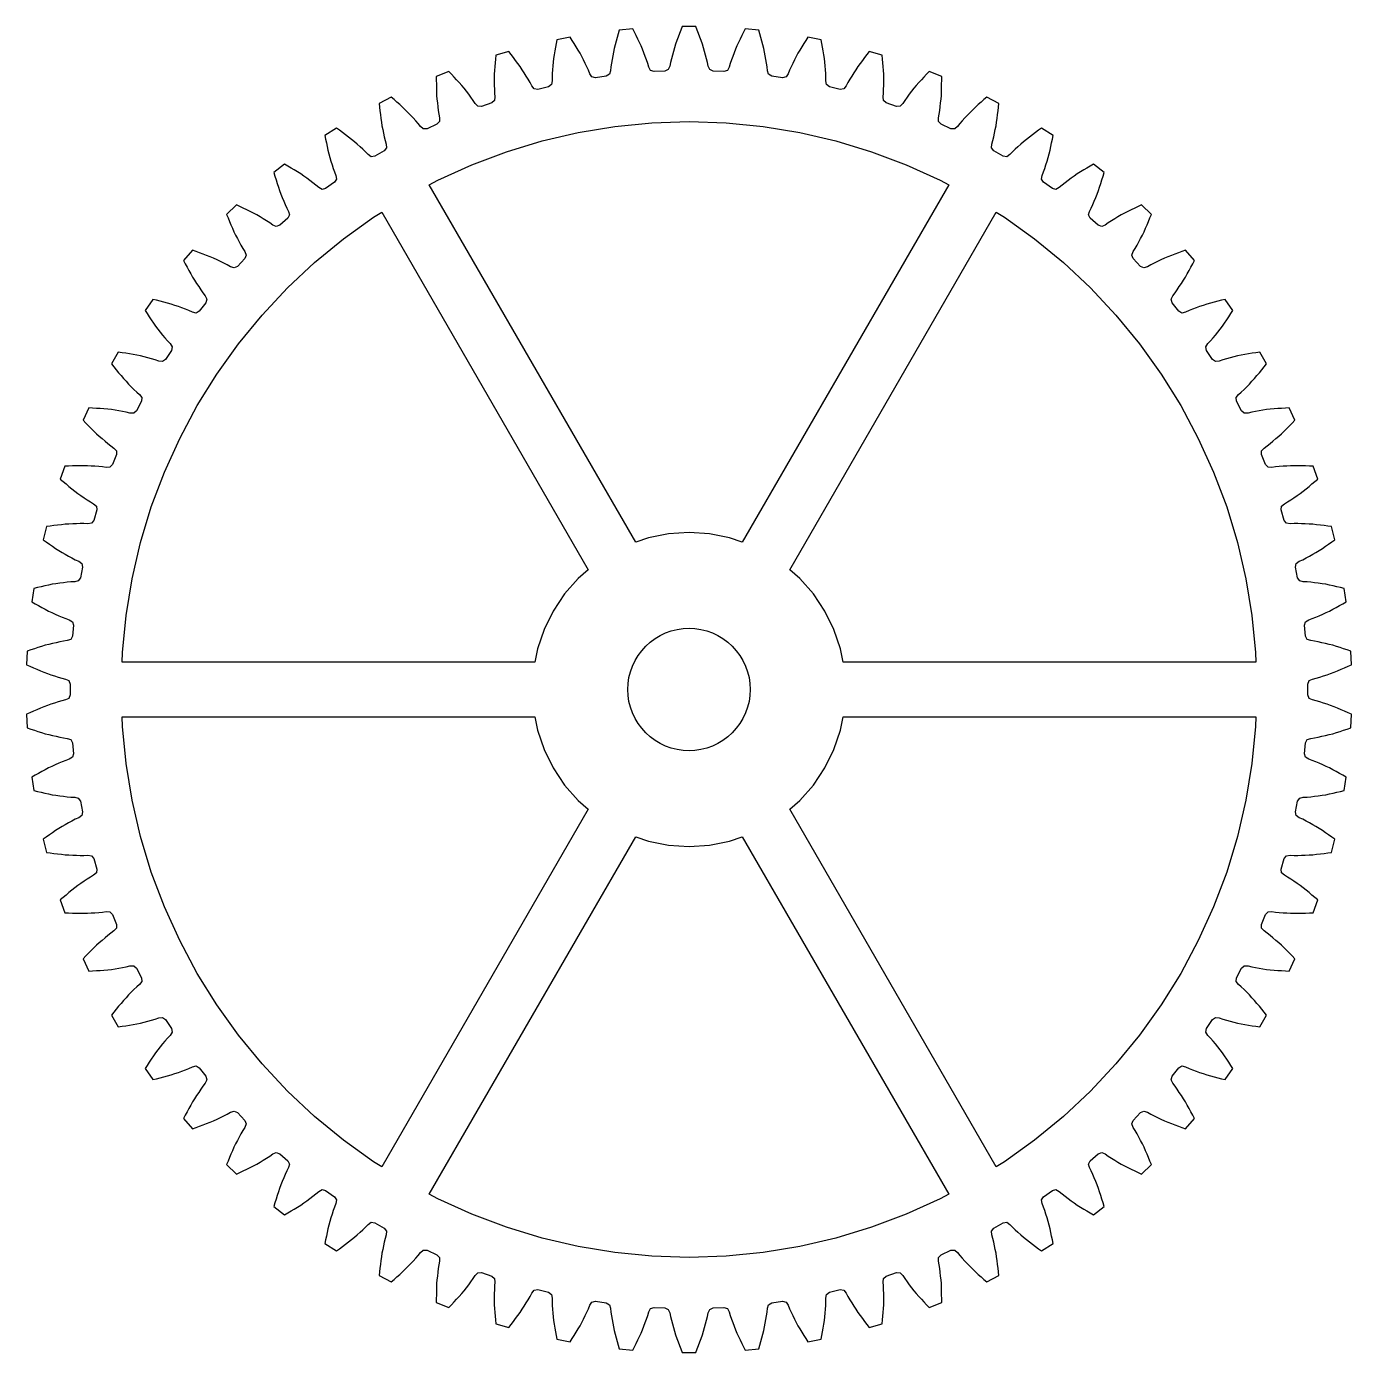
# Model space of a CAD drawing. Header units: millimetres. Extents: x 5 to 285, y 5 to 225.
# Drawn here: x 189.5 to 273.9, y 5 to 89.5 of the extents above; entities that cross this region are included whole.
import ezdxf

# ---------------------------------------------------------------- set-up
doc = ezdxf.new("R2010")
doc.units = ezdxf.units.MM
doc.layers.add('CUT', color=1, linetype='Continuous')

msp = doc.modelspace()

# ---------------------------------------------------------------- linework, layer by layer
at = {"layer": 'CUT'}
for points in [[(232.2316, 5.2245), (232.3172, 5.4494), (232.402, 5.6747), (232.4858, 5.9002), (232.5687, 6.1261), (232.6403, 6.3558), (232.7059, 6.5873), (232.7707, 6.8191), (232.8347, 7.051), (232.8913, 7.2848), (232.9363, 7.5212), (233.0273, 7.7396), (233.2405, 7.8384), (233.9305, 7.8713), (234.1521, 7.7932), (234.2635, 7.5844), (234.3307, 7.3533), (234.4093, 7.126), (234.4951, 6.9012), (234.5816, 6.6767), (234.6689, 6.4524), (234.762, 6.2306), (234.866, 6.0136), (234.9709, 5.797), (235.0767, 5.5809), (235.1833, 5.3651), (235.2907, 5.1498), (236.1591, 5.2327), (236.2238, 5.4645), (236.2877, 5.6965), (236.3506, 5.9288), (236.4126, 6.1613), (236.4737, 6.394), (236.5231, 6.6295), (236.5664, 6.8662), (236.6089, 7.103), (236.6505, 7.34), (236.6847, 7.5781), (236.707, 7.8177), (236.7768, 8.0438), (236.9797, 8.1625), (237.6634, 8.2608), (237.8915, 8.2041), (238.0221, 8.0068), (238.1111, 7.7832), (238.2109, 7.5644), (238.3177, 7.3487), (238.4251, 7.1334), (238.5333, 6.9185), (238.6471, 6.7065), (238.7713, 6.5004), (238.8963, 6.2948), (239.0221, 6.0896), (239.1487, 5.885), (239.2761, 5.6809), (240.1327, 5.846), (240.1751, 6.0828), (240.2166, 6.3199), (240.2572, 6.5571), (240.2968, 6.7944), (240.3355, 7.0319), (240.3623, 7.271), (240.3829, 7.5108), (240.4027, 7.7506), (240.4216, 7.9905), (240.433, 8.2307), (240.4324, 8.4714), (240.4804, 8.7031), (240.6711, 8.8405), (241.3424, 9.0033), (241.5748, 8.9686), (241.7236, 8.7846), (241.8334, 8.5705), (241.9536, 8.3621), (242.0804, 8.1576), (242.2078, 7.9535), (242.336, 7.7498), (242.4694, 7.5496), (242.6126, 7.3562), (242.7566, 7.1634), (242.9013, 6.9712), (243.0468, 6.7795), (243.1931, 6.5884), (244.0301, 6.8342), (244.0498, 7.074), (244.0686, 7.3139), (244.0864, 7.5539), (244.1033, 7.7939), (244.1192, 8.034), (244.1232, 8.2746), (244.1209, 8.5152), (244.1177, 8.7558), (244.1138, 8.9964), (244.1023, 9.2367), (244.0789, 9.4762), (244.1046, 9.7114), (244.2813, 9.8663), (244.9341, 10.0922), (245.1688, 10.0797), (245.3344, 9.9107), (245.4641, 9.708), (245.6035, 9.512), (245.7492, 9.3205), (245.8954, 9.1294), (246.0424, 8.9388), (246.1942, 8.7522), (246.3551, 8.5733), (246.5168, 8.3951), (246.6792, 8.2174), (246.8422, 8.0405), (247.006, 7.8641), (247.8158, 8.1884), (247.8126, 8.429), (247.8085, 8.6696), (247.8035, 8.9102), (247.7975, 9.1507), (247.7905, 9.3913), (247.7716, 9.6311), (247.7464, 9.8704), (247.7204, 10.1096), (247.6936, 10.3488), (247.6593, 10.5868), (247.6133, 10.823), (247.6166, 11.0596), (247.7777, 11.2306), (248.4061, 11.5176), (248.6409, 11.5274), (248.8219, 11.375), (248.9702, 11.1855), (249.1276, 11.0037), (249.2908, 10.8268), (249.4546, 10.6505), (249.619, 10.4748), (249.7878, 10.3034), (249.9651, 10.1406), (250.1429, 9.9786), (250.3214, 9.8172), (250.5006, 9.6565), (250.6804, 9.4966), (251.4557, 9.8963), (251.4297, 10.1355), (251.4027, 10.3746), (251.3748, 10.6136), (251.346, 10.8525), (251.3162, 11.0913), (251.2746, 11.3283), (251.2267, 11.5641), (251.1781, 11.7998), (251.1287, 12.0353), (251.072, 12.269), (251.0036, 12.4997), (250.9844, 12.7356), (251.1286, 12.9211), (251.7269, 13.2665), (251.9596, 13.2986), (252.1543, 13.1641), (252.3199, 12.9895), (252.494, 12.8235), (252.6732, 12.663), (252.853, 12.503), (253.0334, 12.3437), (253.2177, 12.1892), (253.4096, 12.044), (253.6021, 11.8996), (253.7952, 11.7559), (253.9888, 11.613), (254.1829, 11.4708), (254.9168, 11.9424), (254.8681, 12.1781), (254.8186, 12.4136), (254.7681, 12.6489), (254.7166, 12.884), (254.6643, 13.1188), (254.6003, 13.3507), (254.5303, 13.581), (254.4595, 13.8109), (254.388, 14.0407), (254.3092, 14.268), (254.2193, 14.4912), (254.1777, 14.7241), (254.3036, 14.9225), (254.8663, 15.3232), (255.095, 15.3773), (255.3016, 15.2619), (255.4831, 15.1039), (255.6721, 14.9551), (255.8658, 14.8124), (256.06, 14.6702), (256.2546, 14.5288), (256.4529, 14.3925), (256.6577, 14.2662), (256.863, 14.1407), (257.0689, 14.016), (257.2752, 13.8922), (257.482, 13.7691), (258.1677, 14.3084), (258.0968, 14.5383), (258.0251, 14.768), (257.9525, 14.9974), (257.8789, 15.2266), (257.8045, 15.4554), (257.7188, 15.6802), (257.6272, 15.9027), (257.5349, 16.1249), (257.4418, 16.3469), (257.3418, 16.5656), (257.231, 16.7792), (257.1675, 17.0072), (257.274, 17.2166), (257.7961, 17.669), (258.0186, 17.7446), (258.2352, 17.6493), (258.4309, 17.5093), (258.6332, 17.3792), (258.8396, 17.2555), (259.0464, 17.1325), (259.2536, 17.0101), (259.4639, 16.8933), (259.6798, 16.7871), (259.8962, 16.6817), (260.1129, 16.5771), (260.3301, 16.4734), (260.5476, 16.3706), (261.1789, 16.9726), (261.0866, 17.1948), (260.9933, 17.4166), (260.8992, 17.6381), (260.8042, 17.8592), (260.7084, 18.0799), (260.6017, 18.2955), (260.4894, 18.5083), (260.3763, 18.7208), (260.2626, 18.9328), (260.1423, 19.1411), (260.0117, 19.3432), (259.9268, 19.5641), (260.0129, 19.7827), (260.4896, 20.2827), (260.7039, 20.3791), (260.9286, 20.3048), (261.1367, 20.184), (261.3504, 20.0737), (261.5677, 19.9702), (261.7852, 19.8674), (262.0032, 19.7653), (262.2236, 19.669), (262.4486, 19.5838), (262.674, 19.4994), (262.8997, 19.416), (263.1257, 19.3334), (263.3521, 19.2517), (263.9233, 19.9109), (263.8103, 20.1234), (263.6964, 20.3353), (263.5816, 20.5469), (263.466, 20.7579), (263.3496, 20.9685), (263.2229, 21.173), (263.0909, 21.3742), (262.9582, 21.5749), (262.8248, 21.7752), (262.6852, 21.9711), (262.536, 22.1599), (262.4305, 22.3717), (262.4955, 22.5976), (262.9225, 23.1406), (263.1266, 23.2569), (263.3573, 23.2043), (263.576, 23.1038), (263.7993, 23.0144), (264.0254, 22.932), (264.2517, 22.8503), (264.4783, 22.7694), (264.707, 22.6945), (264.9391, 22.631), (265.1714, 22.5685), (265.4041, 22.5068), (265.6369, 22.4461), (265.87, 22.3863), (266.376, 23.0969), (266.2432, 23.2976), (266.1097, 23.4978), (265.9754, 23.6975), (265.8403, 23.8966), (265.7044, 24.0952), (265.5588, 24.2867), (265.4082, 24.4744), (265.257, 24.6616), (265.1052, 24.8483), (264.9477, 25.03), (264.7812, 25.2038), (264.656, 25.4046), (264.6992, 25.6356), (265.0727, 26.2167), (265.2648, 26.352), (265.4995, 26.3215), (265.7267, 26.2423), (265.9575, 26.1745), (266.1904, 26.1139), (266.4235, 26.0542), (266.6568, 25.9952), (266.8915, 25.9424), (267.1286, 25.9012), (267.3658, 25.861), (267.6032, 25.8218), (267.8408, 25.7835), (268.0785, 25.7461), (268.5147, 26.5016), (268.3635, 26.6887), (268.2115, 26.8753), (268.0588, 27.0613), (267.9054, 27.2467), (267.7512, 27.4315), (267.5881, 27.6083), (267.4204, 27.7808), (267.2521, 27.9528), (267.0832, 28.1243), (266.9091, 28.2902), (266.7268, 28.4473), (266.5832, 28.6354), (266.6042, 28.8694), (266.9207, 29.4834), (267.0992, 29.6363), (267.3357, 29.6283), (267.5694, 29.571), (267.8055, 29.5254), (268.0431, 29.4873), (268.2809, 29.45), (268.5187, 29.4134), (268.7574, 29.3831), (268.9973, 29.3647), (269.2373, 29.3473), (269.4774, 29.3308), (269.7175, 29.3152), (269.9577, 29.3006), (270.3201, 30.0941), (270.1517, 30.2661), (269.9827, 30.4374), (269.813, 30.608), (269.6427, 30.7779), (269.4717, 30.9472), (269.2925, 31.1077), (269.1091, 31.2636), (268.9252, 31.4188), (268.7408, 31.5734), (268.5517, 31.722), (268.3554, 31.8611), (268.1945, 32.0346), (268.1931, 32.2696), (268.4499, 32.9109), (268.613, 33.0801), (268.8492, 33.0946), (269.0873, 33.0598), (269.3267, 33.0369), (269.5668, 33.0215), (269.8071, 33.0069), (270.0473, 32.9932), (270.2877, 32.9857), (270.5283, 32.9902), (270.7689, 32.9956), (271.0095, 33.002), (271.25, 33.0094), (271.4905, 33.0176), (271.7758, 33.842), (271.5919, 33.9972), (271.4073, 34.1516), (271.2222, 34.3053), (271.0365, 34.4583), (270.8501, 34.6106), (270.6565, 34.7534), (270.4592, 34.8911), (270.2613, 35.0281), (270.0631, 35.1644), (269.8607, 35.2944), (269.652, 35.4142), (269.4754, 35.5717), (269.4517, 35.8055), (269.6463, 36.4683), (269.7926, 36.6521), (270.0264, 36.6891), (270.2667, 36.6771), (270.5072, 36.677), (270.7477, 36.6845), (270.9882, 36.6929), (271.2287, 36.702), (271.4688, 36.7174), (271.7078, 36.7448), (271.9468, 36.773), (272.1857, 36.8023), (272.4244, 36.8325), (272.663, 36.8636), (272.8687, 37.7113), (272.6708, 37.8483), (272.4725, 37.9845), (272.2735, 38.1199), (272.0741, 38.2546), (271.8741, 38.3884), (271.6678, 38.5122), (271.4583, 38.6304), (271.2483, 38.748), (271.038, 38.865), (270.8242, 38.9751), (270.6051, 39.0746), (270.4142, 39.2145), (270.3684, 39.445), (270.4992, 40.1233), (270.6273, 40.3202), (270.8565, 40.3792), (271.0969, 40.3901), (271.3363, 40.4129), (271.575, 40.4432), (271.8137, 40.4744), (272.0522, 40.5063), (272.2897, 40.5445), (272.5251, 40.5944), (272.7603, 40.6453), (272.9953, 40.6971), (273.2301, 40.7499), (273.4646, 40.8035), (273.5888, 41.6669), (273.3788, 41.7845), (273.1684, 41.9013), (272.9575, 42.0172), (272.7462, 42.1322), (272.5344, 42.2465), (272.3172, 42.35), (272.0974, 42.4479), (271.8772, 42.545), (271.6567, 42.6414), (271.4334, 42.7307), (271.2058, 42.8089), (271.0026, 42.93), (270.9351, 43.1551), (271.0007, 43.8428), (271.1096, 44.051), (271.3321, 44.1315), (271.5704, 44.1652), (271.8066, 44.2106), (272.0413, 44.2635), (272.2759, 44.3172), (272.5103, 44.3717), (272.7431, 44.4323), (272.9727, 44.5044), (273.202, 44.5774), (273.431, 44.6513), (273.6597, 44.7261), (273.8881, 44.8018), (273.9296, 45.6732), (273.7094, 45.7702), (273.4889, 45.8664), (273.2679, 45.9618), (273.0466, 46.0563), (272.8249, 46.1498), (272.5989, 46.2323), (272.3708, 46.3088), (272.1424, 46.3845), (271.9137, 46.4595), (271.6829, 46.5272), (271.4489, 46.5834), (271.2351, 46.6847), (271.1465, 46.9023), (271.1465, 47.5931), (271.2351, 47.8107), (271.4489, 47.912), (271.6829, 47.9682), (271.9137, 48.0359), (272.1424, 48.1109), (272.3708, 48.1866), (272.5989, 48.2631), (272.8249, 48.3456), (273.0466, 48.4391), (273.2679, 48.5336), (273.4889, 48.629), (273.7094, 48.7252), (273.9296, 48.8222), (273.8881, 49.6936), (273.6597, 49.7693), (273.431, 49.8441), (273.202, 49.918), (272.9727, 49.991), (272.7431, 50.0631), (272.5103, 50.1237), (272.2759, 50.1782), (272.0413, 50.2319), (271.8066, 50.2848), (271.5704, 50.3302), (271.3321, 50.3639), (271.1096, 50.4444), (271.0007, 50.6526), (270.9351, 51.3403), (271.0026, 51.5654), (271.2058, 51.6865), (271.4334, 51.7647), (271.6567, 51.854), (271.8772, 51.9504), (272.0974, 52.0475), (272.3172, 52.1454), (272.5344, 52.2489), (272.7462, 52.3632), (272.9575, 52.4782), (273.1684, 52.5941), (273.3788, 52.7109), (273.5888, 52.8285), (273.4646, 53.6919), (273.2301, 53.7455), (272.9953, 53.7983), (272.7603, 53.8501), (272.5251, 53.901), (272.2897, 53.9509), (272.0522, 53.9891), (271.8137, 54.021), (271.575, 54.0522), (271.3363, 54.0825), (271.0969, 54.1053), (270.8565, 54.1162), (270.6273, 54.1752), (270.4992, 54.3721), (270.3684, 55.0504), (270.4142, 55.2809), (270.6051, 55.4208), (270.8242, 55.5203), (271.038, 55.6304), (271.2483, 55.7474), (271.4583, 55.865), (271.6678, 55.9832), (271.8741, 56.107), (272.0741, 56.2408), (272.2735, 56.3755), (272.4725, 56.5109), (272.6708, 56.6471), (272.8687, 56.7841), (272.663, 57.6318), (272.4244, 57.6629), (272.1857, 57.6931), (271.9468, 57.7224), (271.7078, 57.7506), (271.4688, 57.778), (271.2287, 57.7934), (270.9882, 57.8025), (270.7477, 57.8109), (270.5072, 57.8184), (270.2667, 57.8183), (270.0264, 57.8063), (269.7926, 57.8433), (269.6463, 58.0271), (269.4517, 58.6899), (269.4754, 58.9237), (269.652, 59.0812), (269.8607, 59.201), (270.0631, 59.331), (270.2613, 59.4673), (270.4592, 59.6043), (270.6565, 59.742), (270.8501, 59.8848), (271.0365, 60.0371), (271.2222, 60.1901), (271.4073, 60.3438), (271.5919, 60.4982), (271.7758, 60.6534), (271.4905, 61.4778), (271.25, 61.486), (271.0095, 61.4934), (270.7689, 61.4998), (270.5283, 61.5052), (270.2877, 61.5097), (270.0473, 61.5022), (269.8071, 61.4885), (269.5668, 61.4739), (269.3267, 61.4585), (269.0873, 61.4356), (268.8492, 61.4008), (268.613, 61.4153), (268.4499, 61.5845), (268.1931, 62.2258), (268.1945, 62.4608), (268.3554, 62.6343), (268.5517, 62.7734), (268.7408, 62.922), (268.9252, 63.0766), (269.1091, 63.2318), (269.2925, 63.3877), (269.4717, 63.5482), (269.6427, 63.7175), (269.813, 63.8874), (269.9827, 64.058), (270.1517, 64.2293), (270.3201, 64.4013), (269.9577, 65.1948), (269.7175, 65.1802), (269.4774, 65.1646), (269.2373, 65.1481), (268.9973, 65.1307), (268.7574, 65.1123), (268.5187, 65.082), (268.2809, 65.0454), (268.0431, 65.0081), (267.8055, 64.97), (267.5694, 64.9244), (267.3357, 64.8671), (267.0992, 64.8591), (266.9207, 65.012), (266.6042, 65.626), (266.5832, 65.86), (266.7268, 66.0481), (266.9091, 66.2052), (267.0832, 66.3711), (267.2521, 66.5426), (267.4204, 66.7146), (267.5881, 66.8871), (267.7512, 67.0639), (267.9054, 67.2487), (268.0588, 67.4341), (268.2115, 67.6201), (268.3635, 67.8067), (268.5147, 67.9938), (268.0785, 68.7493), (267.8408, 68.7119), (267.6032, 68.6736), (267.3658, 68.6344), (267.1286, 68.5942), (266.8915, 68.553), (266.6568, 68.5002), (266.4235, 68.4412), (266.1904, 68.3815), (265.9575, 68.3209), (265.7267, 68.2531), (265.4995, 68.1739), (265.2648, 68.1434), (265.0727, 68.2787), (264.6992, 68.8598), (264.656, 69.0908), (264.7812, 69.2916), (264.9477, 69.4654), (265.1052, 69.6471), (265.257, 69.8338), (265.4082, 70.021), (265.5588, 70.2087), (265.7044, 70.4002), (265.8403, 70.5988), (265.9754, 70.7979), (266.1097, 70.9976), (266.2432, 71.1978), (266.376, 71.3985), (265.87, 72.1091), (265.6369, 72.0493), (265.4041, 71.9886), (265.1714, 71.9269), (264.9391, 71.8644), (264.707, 71.8009), (264.4783, 71.726), (264.2517, 71.6451), (264.0254, 71.5634), (263.7993, 71.481), (263.576, 71.3916), (263.3573, 71.2911), (263.1266, 71.2385), (262.9225, 71.3548), (262.4955, 71.8978), (262.4305, 72.1237), (262.536, 72.3355), (262.6852, 72.5243), (262.8248, 72.7202), (262.9582, 72.9205), (263.0909, 73.1212), (263.2229, 73.3224), (263.3496, 73.5269), (263.466, 73.7375), (263.5816, 73.9485), (263.6964, 74.1601), (263.8103, 74.372), (263.9233, 74.5845), (263.3521, 75.2437), (263.1257, 75.162), (262.8997, 75.0794), (262.674, 74.996), (262.4486, 74.9116), (262.2236, 74.8264), (262.0032, 74.7301), (261.7852, 74.628), (261.5677, 74.5252), (261.3504, 74.4217), (261.1367, 74.3114), (260.9286, 74.1906), (260.7039, 74.1163), (260.4896, 74.2127), (260.0129, 74.7127), (259.9268, 74.9313), (260.0117, 75.1522), (260.1423, 75.3543), (260.2626, 75.5626), (260.3763, 75.7746), (260.4894, 75.9871), (260.6017, 76.1999), (260.7084, 76.4155), (260.8042, 76.6362), (260.8992, 76.8573), (260.9933, 77.0788), (261.0866, 77.3006), (261.1789, 77.5228), (260.5476, 78.1248), (260.3301, 78.022), (260.1129, 77.9183), (259.8962, 77.8137), (259.6798, 77.7083), (259.4639, 77.6021), (259.2536, 77.4853), (259.0464, 77.3629), (258.8396, 77.2399), (258.6332, 77.1162), (258.4309, 76.9861), (258.2352, 76.8461), (258.0186, 76.7508), (257.7961, 76.8264), (257.274, 77.2788), (257.1675, 77.4882), (257.231, 77.7162), (257.3418, 77.9298), (257.4418, 78.1485), (257.5349, 78.3705), (257.6272, 78.5927), (257.7188, 78.8152), (257.8045, 79.04), (257.8789, 79.2688), (257.9525, 79.498), (258.0251, 79.7274), (258.0968, 79.9571), (258.1677, 80.187), (257.482, 80.7263), (257.2752, 80.6032), (257.0689, 80.4794), (256.863, 80.3547), (256.6577, 80.2292), (256.4529, 80.1029), (256.2546, 79.9666), (256.06, 79.8252), (255.8658, 79.683), (255.6721, 79.5403), (255.4831, 79.3915), (255.3016, 79.2335), (255.095, 79.1181), (254.8663, 79.1722), (254.3036, 79.5729), (254.1777, 79.7713), (254.2193, 80.0042), (254.3092, 80.2274), (254.388, 80.4547), (254.4595, 80.6845), (254.5303, 80.9144), (254.6003, 81.1447), (254.6643, 81.3766), (254.7166, 81.6114), (254.7681, 81.8465), (254.8186, 82.0818), (254.8681, 82.3173), (254.9168, 82.553), (254.1829, 83.0246), (253.9888, 82.8824), (253.7952, 82.7395), (253.6021, 82.5958), (253.4096, 82.4514), (253.2177, 82.3062), (253.0334, 82.1517), (252.853, 81.9924), (252.6732, 81.8324), (252.494, 81.6719), (252.3199, 81.5059), (252.1543, 81.3313), (251.9596, 81.1968), (251.7269, 81.2289), (251.1286, 81.5743), (250.9844, 81.7598), (251.0036, 81.9957), (251.072, 82.2264), (251.1287, 82.4601), (251.1781, 82.6956), (251.2267, 82.9313), (251.2746, 83.1671), (251.3162, 83.4041), (251.346, 83.6429), (251.3748, 83.8818), (251.4027, 84.1208), (251.4297, 84.3599), (251.4557, 84.5991), (250.6804, 84.9988), (250.5006, 84.8389), (250.3214, 84.6782), (250.1429, 84.5168), (249.9651, 84.3548), (249.7878, 84.192), (249.619, 84.0206), (249.4546, 83.8449), (249.2908, 83.6686), (249.1276, 83.4917), (248.9702, 83.3099), (248.8219, 83.1204), (248.6409, 82.968), (248.4061, 82.9778), (247.7777, 83.2648), (247.6166, 83.4358), (247.6133, 83.6724), (247.6593, 83.9086), (247.6936, 84.1466), (247.7204, 84.3858), (247.7464, 84.625), (247.7716, 84.8643), (247.7905, 85.1041), (247.7975, 85.3447), (247.8035, 85.5852), (247.8085, 85.8258), (247.8126, 86.0664), (247.8158, 86.307), (247.006, 86.6313), (246.8422, 86.4549), (246.6792, 86.278), (246.5168, 86.1003), (246.3551, 85.9221), (246.1942, 85.7432), (246.0424, 85.5566), (245.8954, 85.366), (245.7492, 85.1749), (245.6035, 84.9834), (245.4641, 84.7874), (245.3344, 84.5847), (245.1688, 84.4157), (244.9341, 84.4032), (244.2813, 84.6291), (244.1046, 84.784), (244.0789, 85.0192), (244.1023, 85.2587), (244.1138, 85.499), (244.1177, 85.7396), (244.1209, 85.9802), (244.1232, 86.2208), (244.1192, 86.4614), (244.1033, 86.7015), (244.0864, 86.9415), (244.0686, 87.1815), (244.0498, 87.4214), (244.0301, 87.6612), (243.1931, 87.907), (243.0468, 87.7159), (242.9013, 87.5242), (242.7566, 87.332), (242.6126, 87.1392), (242.4694, 86.9458), (242.336, 86.7456), (242.2078, 86.5419), (242.0804, 86.3378), (241.9536, 86.1333), (241.8334, 85.9249), (241.7236, 85.7108), (241.5748, 85.5268), (241.3424, 85.4921), (240.6711, 85.6549), (240.4804, 85.7923), (240.4324, 86.024), (240.433, 86.2647), (240.4216, 86.5049), (240.4027, 86.7448), (240.3829, 86.9846), (240.3623, 87.2244), (240.3355, 87.4635), (240.2968, 87.701), (240.2572, 87.9383), (240.2166, 88.1755), (240.1751, 88.4126), (240.1327, 88.6494), (239.2761, 88.8145), (239.1487, 88.6104), (239.0221, 88.4058), (238.8963, 88.2006), (238.7713, 87.995), (238.6471, 87.7889), (238.5333, 87.5769), (238.4251, 87.362), (238.3177, 87.1467), (238.2109, 86.931), (238.1111, 86.7122), (238.0221, 86.4886), (237.8915, 86.2913), (237.6634, 86.2346), (236.9797, 86.3329), (236.7768, 86.4516), (236.707, 86.6777), (236.6847, 86.9173), (236.6505, 87.1554), (236.6089, 87.3924), (236.5664, 87.6292), (236.5231, 87.8659), (236.4737, 88.1014), (236.4126, 88.3341), (236.3506, 88.5666), (236.2877, 88.7989), (236.2238, 89.0309), (236.1591, 89.2627), (235.2907, 89.3456), (235.1833, 89.1303), (235.0767, 88.9145), (234.9709, 88.6984), (234.866, 88.4818), (234.762, 88.2648), (234.6689, 88.043), (234.5816, 87.8187), (234.4951, 87.5942), (234.4093, 87.3694), (234.3307, 87.1421), (234.2635, 86.911), (234.1521, 86.7022), (233.9305, 86.6241), (233.2405, 86.657), (233.0273, 86.7558), (232.9363, 86.9742), (232.8913, 87.2106), (232.8347, 87.4444), (232.7707, 87.6763), (232.7059, 87.9081), (232.6403, 88.1396), (232.5687, 88.3693), (232.4858, 88.5952), (232.402, 88.8207), (232.3172, 89.046), (232.2316, 89.2709), (232.1452, 89.4954), (231.2728, 89.4954), (231.1864, 89.2709), (231.1008, 89.046), (231.016, 88.8207), (230.9322, 88.5952), (230.8493, 88.3693), (230.7777, 88.1396), (230.7121, 87.9081), (230.6473, 87.6763), (230.5833, 87.4444), (230.5267, 87.2106), (230.4817, 86.9742), (230.3907, 86.7558), (230.1775, 86.657), (229.4875, 86.6241), (229.2659, 86.7022), (229.1545, 86.911), (229.0873, 87.1421), (229.0087, 87.3694), (228.9229, 87.5942), (228.8364, 87.8187), (228.7491, 88.043), (228.656, 88.2648), (228.552, 88.4818), (228.4471, 88.6984), (228.3413, 88.9145), (228.2347, 89.1303), (228.1273, 89.3456), (227.2589, 89.2627), (227.1942, 89.0309), (227.1303, 88.7989), (227.0674, 88.5666), (227.0054, 88.3341), (226.9443, 88.1014), (226.8949, 87.8659), (226.8516, 87.6292), (226.8091, 87.3924), (226.7675, 87.1554), (226.7333, 86.9173), (226.711, 86.6777), (226.6412, 86.4516), (226.4383, 86.3329), (225.7546, 86.2346), (225.5265, 86.2913), (225.3959, 86.4886), (225.3069, 86.7122), (225.2071, 86.931), (225.1003, 87.1467), (224.9929, 87.362), (224.8847, 87.5769), (224.7709, 87.7889), (224.6467, 87.995), (224.5217, 88.2006), (224.3959, 88.4058), (224.2693, 88.6104), (224.1419, 88.8145), (223.2853, 88.6494), (223.2429, 88.4126), (223.2014, 88.1755), (223.1608, 87.9383), (223.1212, 87.701), (223.0825, 87.4635), (223.0557, 87.2244), (223.0351, 86.9846), (223.0153, 86.7448), (222.9964, 86.5049), (222.985, 86.2647), (222.9856, 86.024), (222.9376, 85.7923), (222.7469, 85.6549), (222.0756, 85.4921), (221.8432, 85.5268), (221.6944, 85.7108), (221.5846, 85.9249), (221.4644, 86.1333), (221.3376, 86.3378), (221.2102, 86.5419), (221.082, 86.7456), (220.9486, 86.9458), (220.8054, 87.1392), (220.6614, 87.332), (220.5167, 87.5242), (220.3712, 87.7159), (220.2249, 87.907), (219.3879, 87.6612), (219.3682, 87.4214), (219.3494, 87.1815), (219.3316, 86.9415), (219.3147, 86.7015), (219.2988, 86.4614), (219.2948, 86.2208), (219.2971, 85.9802), (219.3003, 85.7396), (219.3042, 85.499), (219.3157, 85.2587), (219.3391, 85.0192), (219.3134, 84.784), (219.1367, 84.6291), (218.4839, 84.4032), (218.2492, 84.4157), (218.0836, 84.5847), (217.9539, 84.7874), (217.8145, 84.9834), (217.6688, 85.1749), (217.5226, 85.366), (217.3756, 85.5566), (217.2238, 85.7432), (217.0629, 85.9221), (216.9012, 86.1003), (216.7388, 86.278), (216.5758, 86.4549), (216.412, 86.6313), (215.6022, 86.307), (215.6054, 86.0664), (215.6095, 85.8258), (215.6145, 85.5852), (215.6205, 85.3447), (215.6275, 85.1041), (215.6464, 84.8643), (215.6716, 84.625), (215.6976, 84.3858), (215.7244, 84.1466), (215.7587, 83.9086), (215.8047, 83.6724), (215.8014, 83.4358), (215.6403, 83.2648), (215.0119, 82.9778), (214.7771, 82.968), (214.5961, 83.1204), (214.4478, 83.3099), (214.2904, 83.4917), (214.1272, 83.6686), (213.9634, 83.8449), (213.799, 84.0206), (213.6302, 84.192), (213.4529, 84.3548), (213.2751, 84.5168), (213.0966, 84.6782), (212.9174, 84.8389), (212.7376, 84.9988), (211.9623, 84.5991), (211.9883, 84.3599), (212.0153, 84.1208), (212.0432, 83.8818), (212.072, 83.6429), (212.1018, 83.4041), (212.1434, 83.1671), (212.1913, 82.9313), (212.2399, 82.6956), (212.2893, 82.4601), (212.346, 82.2264), (212.4144, 81.9957), (212.4336, 81.7598), (212.2894, 81.5743), (211.6911, 81.2289), (211.4584, 81.1968), (211.2637, 81.3313), (211.0981, 81.5059), (210.924, 81.6719), (210.7448, 81.8324), (210.565, 81.9924), (210.3846, 82.1517), (210.2003, 82.3062), (210.0084, 82.4514), (209.8159, 82.5958), (209.6228, 82.7395), (209.4292, 82.8824), (209.2351, 83.0246), (208.5012, 82.553), (208.5499, 82.3173), (208.5994, 82.0818), (208.6499, 81.8465), (208.7014, 81.6114), (208.7537, 81.3766), (208.8177, 81.1447), (208.8877, 80.9144), (208.9585, 80.6845), (209.03, 80.4547), (209.1088, 80.2274), (209.1987, 80.0042), (209.2403, 79.7713), (209.1144, 79.5729), (208.5517, 79.1722), (208.323, 79.1181), (208.1164, 79.2335), (207.9349, 79.3915), (207.7459, 79.5403), (207.5522, 79.683), (207.358, 79.8252), (207.1634, 79.9666), (206.9651, 80.1029), (206.7603, 80.2292), (206.555, 80.3547), (206.3491, 80.4794), (206.1428, 80.6032), (205.936, 80.7263), (205.2503, 80.187), (205.3212, 79.9571), (205.3929, 79.7274), (205.4655, 79.498), (205.5391, 79.2688), (205.6135, 79.04), (205.6992, 78.8152), (205.7908, 78.5927), (205.8831, 78.3705), (205.9762, 78.1485), (206.0762, 77.9298), (206.187, 77.7162), (206.2505, 77.4882), (206.144, 77.2788), (205.6219, 76.8264), (205.3994, 76.7508), (205.1828, 76.8461), (204.9871, 76.9861), (204.7848, 77.1162), (204.5784, 77.2399), (204.3716, 77.3629), (204.1644, 77.4853), (203.9541, 77.6021), (203.7382, 77.7083), (203.5218, 77.8137), (203.3051, 77.9183), (203.0879, 78.022), (202.8704, 78.1248), (202.2391, 77.5228), (202.3314, 77.3006), (202.4247, 77.0788), (202.5188, 76.8573), (202.6138, 76.6362), (202.7096, 76.4155), (202.8163, 76.1999), (202.9286, 75.9871), (203.0417, 75.7746), (203.1554, 75.5626), (203.2757, 75.3543), (203.4063, 75.1522), (203.4912, 74.9313), (203.4051, 74.7127), (202.9284, 74.2127), (202.7141, 74.1163), (202.4894, 74.1906), (202.2813, 74.3114), (202.0676, 74.4217), (201.8503, 74.5252), (201.6328, 74.628), (201.4148, 74.7301), (201.1944, 74.8264), (200.9694, 74.9116), (200.744, 74.996), (200.5183, 75.0794), (200.2923, 75.162), (200.0659, 75.2437), (199.4947, 74.5845), (199.6077, 74.372), (199.7216, 74.1601), (199.8364, 73.9485), (199.952, 73.7375), (200.0684, 73.5269), (200.1951, 73.3224), (200.3271, 73.1212), (200.4598, 72.9205), (200.5932, 72.7202), (200.7328, 72.5243), (200.882, 72.3355), (200.9875, 72.1237), (200.9225, 71.8978), (200.4955, 71.3548), (200.2914, 71.2385), (200.0607, 71.2911), (199.842, 71.3916), (199.6187, 71.481), (199.3926, 71.5634), (199.1663, 71.6451), (198.9397, 71.726), (198.711, 71.8009), (198.4789, 71.8644), (198.2466, 71.9269), (198.0139, 71.9886), (197.7811, 72.0493), (197.548, 72.1091), (197.042, 71.3985), (197.1748, 71.1978), (197.3083, 70.9976), (197.4426, 70.7979), (197.5777, 70.5988), (197.7136, 70.4002), (197.8592, 70.2087), (198.0098, 70.021), (198.161, 69.8338), (198.3128, 69.6471), (198.4703, 69.4654), (198.6368, 69.2916), (198.762, 69.0908), (198.7188, 68.8598), (198.3453, 68.2787), (198.1532, 68.1434), (197.9185, 68.1739), (197.6913, 68.2531), (197.4605, 68.3209), (197.2276, 68.3815), (196.9945, 68.4412), (196.7612, 68.5002), (196.5265, 68.553), (196.2894, 68.5942), (196.0522, 68.6344), (195.8148, 68.6736), (195.5772, 68.7119), (195.3395, 68.7493), (194.9033, 67.9938), (195.0545, 67.8067), (195.2065, 67.6201), (195.3592, 67.4341), (195.5126, 67.2487), (195.6668, 67.0639), (195.8299, 66.8871), (195.9976, 66.7146), (196.1659, 66.5426), (196.3348, 66.3711), (196.5089, 66.2052), (196.6912, 66.0481), (196.8348, 65.86), (196.8138, 65.626), (196.4973, 65.012), (196.3188, 64.8591), (196.0823, 64.8671), (195.8486, 64.9244), (195.6125, 64.97), (195.3749, 65.0081), (195.1371, 65.0454), (194.8993, 65.082), (194.6606, 65.1123), (194.4207, 65.1307), (194.1807, 65.1481), (193.9406, 65.1646), (193.7005, 65.1802), (193.4603, 65.1948), (193.0979, 64.4013), (193.2663, 64.2293), (193.4353, 64.058), (193.605, 63.8874), (193.7753, 63.7175), (193.9463, 63.5482), (194.1255, 63.3877), (194.3089, 63.2318), (194.4928, 63.0766), (194.6772, 62.922), (194.8663, 62.7734), (195.0626, 62.6343), (195.2235, 62.4608), (195.2249, 62.2258), (194.9681, 61.5845), (194.805, 61.4153), (194.5688, 61.4008), (194.3307, 61.4356), (194.0913, 61.4585), (193.8512, 61.4739), (193.6109, 61.4885), (193.3707, 61.5022), (193.1303, 61.5097), (192.8897, 61.5052), (192.6491, 61.4998), (192.4085, 61.4934), (192.168, 61.486), (191.9275, 61.4778), (191.6422, 60.6534), (191.8261, 60.4982), (192.0107, 60.3438), (192.1958, 60.1901), (192.3815, 60.0371), (192.5679, 59.8848), (192.7615, 59.742), (192.9588, 59.6043), (193.1567, 59.4673), (193.3549, 59.331), (193.5573, 59.201), (193.766, 59.0812), (193.9426, 58.9237), (193.9663, 58.6899), (193.7717, 58.0271), (193.6254, 57.8433), (193.3916, 57.8063), (193.1513, 57.8183), (192.9108, 57.8184), (192.6703, 57.8109), (192.4298, 57.8025), (192.1893, 57.7934), (191.9492, 57.778), (191.7102, 57.7506), (191.4712, 57.7224), (191.2323, 57.6931), (190.9936, 57.6629), (190.755, 57.6318), (190.5493, 56.7841), (190.7472, 56.6471), (190.9455, 56.5109), (191.1445, 56.3755), (191.3439, 56.2408), (191.5439, 56.107), (191.7502, 55.9832), (191.9597, 55.865), (192.1697, 55.7474), (192.38, 55.6304), (192.5938, 55.5203), (192.8129, 55.4208), (193.0038, 55.2809), (193.0496, 55.0504), (192.9188, 54.3721), (192.7907, 54.1752), (192.5615, 54.1162), (192.3211, 54.1053), (192.0817, 54.0825), (191.843, 54.0522), (191.6043, 54.021), (191.3658, 53.9891), (191.1283, 53.9509), (190.8929, 53.901), (190.6577, 53.8501), (190.4227, 53.7983), (190.1879, 53.7455), (189.9534, 53.6919), (189.8292, 52.8285), (190.0392, 52.7109), (190.2496, 52.5941), (190.4605, 52.4782), (190.6718, 52.3632), (190.8836, 52.2489), (191.1008, 52.1454), (191.3206, 52.0475), (191.5408, 51.9504), (191.7613, 51.854), (191.9846, 51.7647), (192.2122, 51.6865), (192.4154, 51.5654), (192.4829, 51.3403), (192.4173, 50.6526), (192.3084, 50.4444), (192.0859, 50.3639), (191.8476, 50.3302), (191.6114, 50.2848), (191.3767, 50.2319), (191.1421, 50.1782), (190.9077, 50.1237), (190.6749, 50.0631), (190.4453, 49.991), (190.216, 49.918), (189.987, 49.8441), (189.7583, 49.7693), (189.5299, 49.6936), (189.4884, 48.8222), (189.7086, 48.7252), (189.9291, 48.629), (190.1501, 48.5336), (190.3714, 48.4391), (190.5931, 48.3456), (190.8191, 48.2631), (191.0472, 48.1866), (191.2756, 48.1109), (191.5043, 48.0359), (191.7351, 47.9682), (191.9691, 47.912), (192.1829, 47.8107), (192.2715, 47.5931), (192.2715, 46.9023), (192.1829, 46.6847), (191.9691, 46.5834), (191.7351, 46.5272), (191.5043, 46.4595), (191.2756, 46.3845), (191.0472, 46.3088), (190.8191, 46.2323), (190.5931, 46.1498), (190.3714, 46.0563), (190.1501, 45.9618), (189.9291, 45.8664), (189.7086, 45.7702), (189.4884, 45.6732), (189.5299, 44.8018), (189.7583, 44.7261), (189.987, 44.6513), (190.216, 44.5774), (190.4453, 44.5044), (190.6749, 44.4323), (190.9077, 44.3717), (191.1421, 44.3172), (191.3767, 44.2635), (191.6114, 44.2106), (191.8476, 44.1652), (192.0859, 44.1315), (192.3084, 44.051), (192.4173, 43.8428), (192.4829, 43.1551), (192.4154, 42.93), (192.2122, 42.8089), (191.9846, 42.7307), (191.7613, 42.6414), (191.5408, 42.545), (191.3206, 42.4479), (191.1008, 42.35), (190.8836, 42.2465), (190.6718, 42.1322), (190.4605, 42.0172), (190.2496, 41.9013), (190.0392, 41.7845), (189.8292, 41.6669), (189.9534, 40.8035), (190.1879, 40.7499), (190.4227, 40.6971), (190.6577, 40.6453), (190.8929, 40.5944), (191.1283, 40.5445), (191.3658, 40.5063), (191.6043, 40.4744), (191.843, 40.4432), (192.0817, 40.4129), (192.3211, 40.3901), (192.5615, 40.3792), (192.7907, 40.3202), (192.9188, 40.1233), (193.0496, 39.445), (193.0038, 39.2145), (192.8129, 39.0746), (192.5938, 38.9751), (192.38, 38.865), (192.1697, 38.748), (191.9597, 38.6304), (191.7502, 38.5122), (191.5439, 38.3884), (191.3439, 38.2546), (191.1445, 38.1199), (190.9455, 37.9845), (190.7472, 37.8483), (190.5493, 37.7113), (190.755, 36.8636), (190.9936, 36.8325), (191.2323, 36.8023), (191.4712, 36.773), (191.7102, 36.7448), (191.9492, 36.7174), (192.1893, 36.702), (192.4298, 36.6929), (192.6703, 36.6845), (192.9108, 36.677), (193.1513, 36.6771), (193.3916, 36.6891), (193.6254, 36.6521), (193.7717, 36.4683), (193.9663, 35.8055), (193.9426, 35.5717), (193.766, 35.4142), (193.5573, 35.2944), (193.3549, 35.1644), (193.1567, 35.0281), (192.9588, 34.8911), (192.7615, 34.7534), (192.5679, 34.6106), (192.3815, 34.4583), (192.1958, 34.3053), (192.0107, 34.1516), (191.8261, 33.9972), (191.6422, 33.842), (191.9275, 33.0176), (192.168, 33.0094), (192.4085, 33.002), (192.6491, 32.9956), (192.8897, 32.9902), (193.1303, 32.9857), (193.3707, 32.9932), (193.6109, 33.0069), (193.8512, 33.0215), (194.0913, 33.0369), (194.3307, 33.0598), (194.5688, 33.0946), (194.805, 33.0801), (194.9681, 32.9109), (195.2249, 32.2696), (195.2235, 32.0346), (195.0626, 31.8611), (194.8663, 31.722), (194.6772, 31.5734), (194.4928, 31.4188), (194.3089, 31.2636), (194.1255, 31.1077), (193.9463, 30.9472), (193.7753, 30.7779), (193.605, 30.608), (193.4353, 30.4374), (193.2663, 30.2661), (193.0979, 30.0941), (193.4603, 29.3006), (193.7005, 29.3152), (193.9406, 29.3308), (194.1807, 29.3473), (194.4207, 29.3647), (194.6606, 29.3831), (194.8993, 29.4134), (195.1371, 29.45), (195.3749, 29.4873), (195.6125, 29.5254), (195.8486, 29.571), (196.0823, 29.6283), (196.3188, 29.6363), (196.4973, 29.4834), (196.8138, 28.8694), (196.8348, 28.6354), (196.6912, 28.4473), (196.5089, 28.2902), (196.3348, 28.1243), (196.1659, 27.9528), (195.9976, 27.7808), (195.8299, 27.6083), (195.6668, 27.4315), (195.5126, 27.2467), (195.3592, 27.0613), (195.2065, 26.8753), (195.0545, 26.6887), (194.9033, 26.5016), (195.3395, 25.7461), (195.5772, 25.7835), (195.8148, 25.8218), (196.0522, 25.861), (196.2894, 25.9012), (196.5265, 25.9424), (196.7612, 25.9952), (196.9945, 26.0542), (197.2276, 26.1139), (197.4605, 26.1745), (197.6913, 26.2423), (197.9185, 26.3215), (198.1532, 26.352), (198.3453, 26.2167), (198.7188, 25.6356), (198.762, 25.4046), (198.6368, 25.2038), (198.4703, 25.03), (198.3128, 24.8483), (198.161, 24.6616), (198.0098, 24.4744), (197.8592, 24.2867), (197.7136, 24.0952), (197.5777, 23.8966), (197.4426, 23.6975), (197.3083, 23.4978), (197.1748, 23.2976), (197.042, 23.0969), (197.548, 22.3863), (197.7811, 22.4461), (198.0139, 22.5068), (198.2466, 22.5685), (198.4789, 22.631), (198.711, 22.6945), (198.9397, 22.7694), (199.1663, 22.8503), (199.3926, 22.932), (199.6187, 23.0144), (199.842, 23.1038), (200.0607, 23.2043), (200.2914, 23.2569), (200.4955, 23.1406), (200.9225, 22.5976), (200.9875, 22.3717), (200.882, 22.1599), (200.7328, 21.9711), (200.5932, 21.7752), (200.4598, 21.5749), (200.3271, 21.3742), (200.1951, 21.173), (200.0684, 20.9685), (199.952, 20.7579), (199.8364, 20.5469), (199.7216, 20.3353), (199.6077, 20.1234), (199.4947, 19.9109), (200.0659, 19.2517), (200.2923, 19.3334), (200.5183, 19.416), (200.744, 19.4994), (200.9694, 19.5838), (201.1944, 19.669), (201.4148, 19.7653), (201.6328, 19.8674), (201.8503, 19.9702), (202.0676, 20.0737), (202.2813, 20.184), (202.4894, 20.3048), (202.7141, 20.3791), (202.9284, 20.2827), (203.4051, 19.7827), (203.4912, 19.5641), (203.4063, 19.3432), (203.2757, 19.1411), (203.1554, 18.9328), (203.0417, 18.7208), (202.9286, 18.5083), (202.8163, 18.2955), (202.7096, 18.0799), (202.6138, 17.8592), (202.5188, 17.6381), (202.4247, 17.4166), (202.3314, 17.1948), (202.2391, 16.9726), (202.8704, 16.3706), (203.0879, 16.4734), (203.3051, 16.5771), (203.5218, 16.6817), (203.7382, 16.7871), (203.9541, 16.8933), (204.1644, 17.0101), (204.3716, 17.1325), (204.5784, 17.2555), (204.7848, 17.3792), (204.9871, 17.5093), (205.1828, 17.6493), (205.3994, 17.7446), (205.6219, 17.669), (206.144, 17.2166), (206.2505, 17.0072), (206.187, 16.7792), (206.0762, 16.5656), (205.9762, 16.3469), (205.8831, 16.1249), (205.7908, 15.9027), (205.6992, 15.6802), (205.6135, 15.4554), (205.5391, 15.2266), (205.4655, 14.9974), (205.3929, 14.768), (205.3212, 14.5383), (205.2503, 14.3084), (205.936, 13.7691), (206.1428, 13.8922), (206.3491, 14.016), (206.555, 14.1407), (206.7603, 14.2662), (206.9651, 14.3925), (207.1634, 14.5288), (207.358, 14.6702), (207.5522, 14.8124), (207.7459, 14.9551), (207.9349, 15.1039), (208.1164, 15.2619), (208.323, 15.3773), (208.5517, 15.3232), (209.1144, 14.9225), (209.2403, 14.7241), (209.1987, 14.4912), (209.1088, 14.268), (209.03, 14.0407), (208.9585, 13.8109), (208.8877, 13.581), (208.8177, 13.3507), (208.7537, 13.1188), (208.7014, 12.884), (208.6499, 12.6489), (208.5994, 12.4136), (208.5499, 12.1781), (208.5012, 11.9424), (209.2351, 11.4708), (209.4292, 11.613), (209.6228, 11.7559), (209.8159, 11.8996), (210.0084, 12.044), (210.2003, 12.1892), (210.3846, 12.3437), (210.565, 12.503), (210.7448, 12.663), (210.924, 12.8235), (211.0981, 12.9895), (211.2637, 13.1641), (211.4584, 13.2986), (211.6911, 13.2665), (212.2894, 12.9211), (212.4336, 12.7356), (212.4144, 12.4997), (212.346, 12.269), (212.2893, 12.0353), (212.2399, 11.7998), (212.1913, 11.5641), (212.1434, 11.3283), (212.1018, 11.0913), (212.072, 10.8525), (212.0432, 10.6136), (212.0153, 10.3746), (211.9883, 10.1355), (211.9623, 9.8963), (212.7376, 9.4966), (212.9174, 9.6565), (213.0966, 9.8172), (213.2751, 9.9786), (213.4529, 10.1406), (213.6302, 10.3034), (213.799, 10.4748), (213.9634, 10.6505), (214.1272, 10.8268), (214.2904, 11.0037), (214.4478, 11.1855), (214.5961, 11.375), (214.7771, 11.5274), (215.0119, 11.5176), (215.6403, 11.2306), (215.8014, 11.0596), (215.8047, 10.823), (215.7587, 10.5868), (215.7244, 10.3488), (215.6976, 10.1096), (215.6716, 9.8704), (215.6464, 9.6311), (215.6275, 9.3913), (215.6205, 9.1507), (215.6145, 8.9102), (215.6095, 8.6696), (215.6054, 8.429), (215.6022, 8.1884), (216.412, 7.8641), (216.5758, 8.0405), (216.7388, 8.2174), (216.9012, 8.3951), (217.0629, 8.5733), (217.2238, 8.7522), (217.3756, 8.9388), (217.5226, 9.1294), (217.6688, 9.3205), (217.8145, 9.512), (217.9539, 9.708), (218.0836, 9.9107), (218.2492, 10.0797), (218.4839, 10.0922), (219.1367, 9.8663), (219.3134, 9.7114), (219.3391, 9.4762), (219.3157, 9.2367), (219.3042, 8.9964), (219.3003, 8.7558), (219.2971, 8.5152), (219.2948, 8.2746), (219.2988, 8.034), (219.3147, 7.7939), (219.3316, 7.5539), (219.3494, 7.3139), (219.3682, 7.074), (219.3879, 6.8342), (220.2249, 6.5884), (220.3712, 6.7795), (220.5167, 6.9712), (220.6614, 7.1634), (220.8054, 7.3562), (220.9486, 7.5496), (221.082, 7.7498), (221.2102, 7.9535), (221.3376, 8.1576), (221.4644, 8.3621), (221.5846, 8.5705), (221.6944, 8.7846), (221.8432, 8.9686), (222.0756, 9.0033), (222.7469, 8.8405), (222.9376, 8.7031), (222.9856, 8.4714), (222.985, 8.2307), (222.9964, 7.9905), (223.0153, 7.7506), (223.0351, 7.5108), (223.0557, 7.271), (223.0825, 7.0319), (223.1212, 6.7944), (223.1608, 6.5571), (223.2014, 6.3199), (223.2429, 6.0828), (223.2853, 5.846), (224.1419, 5.6809), (224.2693, 5.885), (224.3959, 6.0896), (224.5217, 6.2948), (224.6467, 6.5004), (224.7709, 6.7065), (224.8847, 6.9185), (224.9929, 7.1334), (225.1003, 7.3487), (225.2071, 7.5644), (225.3069, 7.7832), (225.3959, 8.0068), (225.5265, 8.2041), (225.7546, 8.2608), (226.4383, 8.1625), (226.6412, 8.0438), (226.711, 7.8177), (226.7333, 7.5781), (226.7675, 7.34), (226.8091, 7.103), (226.8516, 6.8662), (226.8949, 6.6295), (226.9443, 6.394), (227.0054, 6.1613), (227.0674, 5.9288), (227.1303, 5.6965), (227.1942, 5.4645), (227.2589, 5.2327), (228.1273, 5.1498), (228.2347, 5.3651), (228.3413, 5.5809), (228.4471, 5.797), (228.552, 6.0136), (228.656, 6.2306), (228.7491, 6.4524), (228.8364, 6.6767), (228.9229, 6.9012), (229.0087, 7.126), (229.0873, 7.3533), (229.1545, 7.5844), (229.2659, 7.7932), (229.4875, 7.8713), (230.1775, 7.8384), (230.3907, 7.7396), (230.4817, 7.5212), (230.5267, 7.2848), (230.5833, 7.051), (230.6473, 6.8191), (230.7121, 6.5873), (230.7777, 6.3558), (230.8493, 6.1261), (230.9322, 5.9002), (231.016, 5.6747), (231.1008, 5.4494), (231.1864, 5.2245), (231.2728, 5), (232.1452, 5)], [(234.2972, 56.907), (233.0143, 57.1621), (231.709, 57.2477), (230.4037, 57.1621), (229.1208, 56.907), (228.3115, 56.6322), (215.1594, 79.4124), (215.7037, 79.7033), (217.8607, 80.6806), (220.0769, 81.5147), (222.343, 82.2021), (224.6492, 82.7399), (226.9856, 83.1256), (229.3422, 83.3577), (231.709, 83.4352), (234.0758, 83.3577), (236.4324, 83.1256), (238.7688, 82.7399), (241.075, 82.2021), (243.3411, 81.5147), (245.5573, 80.6806), (247.7143, 79.7033), (248.2586, 79.4124), (235.1065, 56.6322)], [(195.5788, 48.9977), (195.599, 49.6145), (195.8311, 51.9711), (196.2168, 54.3075), (196.7546, 56.6137), (197.442, 58.8798), (198.2761, 61.096), (199.2534, 63.253), (200.3697, 65.3415), (201.6202, 67.3524), (202.9995, 69.2772), (204.5018, 71.1078), (206.1206, 72.8361), (207.8489, 74.4549), (209.6795, 75.9572), (211.6043, 77.3365), (212.1284, 77.6624), (225.2805, 54.8822), (224.6379, 54.3188), (223.7755, 53.3353), (223.0488, 52.2477), (222.4702, 51.0745), (222.0497, 49.8359), (221.883, 48.9977)], [(241.535, 48.9977), (241.3683, 49.8359), (240.9478, 51.0745), (240.3692, 52.2477), (239.6425, 53.3353), (238.7801, 54.3188), (238.1375, 54.8822), (251.2896, 77.6624), (251.8137, 77.3365), (253.7385, 75.9572), (255.5691, 74.4549), (257.2974, 72.8361), (258.9162, 71.1078), (260.4185, 69.2772), (261.7978, 67.3524), (263.0483, 65.3415), (264.1646, 63.253), (265.1419, 61.096), (265.976, 58.8798), (266.6634, 56.6137), (267.2012, 54.3075), (267.5869, 51.9711), (267.819, 49.6145), (267.8392, 48.9977)], [(231.3267, 43.3665), (230.9482, 43.4226), (230.5769, 43.5156), (230.2165, 43.6446), (229.8706, 43.8082), (229.5423, 44.005), (229.2349, 44.233), (228.9513, 44.49), (228.6943, 44.7736), (228.4663, 45.081), (228.2695, 45.4093), (228.1059, 45.7552), (227.9769, 46.1156), (227.8839, 46.4869), (227.8278, 46.8654), (227.809, 47.2477), (227.8278, 47.63), (227.8839, 48.0085), (227.9769, 48.3798), (228.1059, 48.7402), (228.2695, 49.0861), (228.4663, 49.4144), (228.6943, 49.7218), (228.9513, 50.0054), (229.2349, 50.2624), (229.5423, 50.4904), (229.8706, 50.6872), (230.2165, 50.8508), (230.5769, 50.9798), (230.9482, 51.0728), (231.3267, 51.1289), (231.709, 51.1477), (232.0913, 51.1289), (232.4698, 51.0728), (232.8411, 50.9798), (233.2015, 50.8508), (233.5474, 50.6872), (233.8757, 50.4904), (234.1831, 50.2624), (234.4667, 50.0054), (234.7237, 49.7218), (234.9517, 49.4144), (235.1485, 49.0861), (235.3121, 48.7402), (235.4411, 48.3798), (235.5341, 48.0085), (235.5902, 47.63), (235.609, 47.2477), (235.5902, 46.8654), (235.5341, 46.4869), (235.4411, 46.1156), (235.3121, 45.7552), (235.1485, 45.4093), (234.9517, 45.081), (234.7237, 44.7736), (234.4667, 44.49), (234.1831, 44.233), (233.8757, 44.005), (233.5474, 43.8082), (233.2015, 43.6446), (232.8411, 43.5156), (232.4698, 43.4226), (232.0913, 43.3665), (231.709, 43.3477)], [(211.6043, 17.1589), (209.6795, 18.5382), (207.8489, 20.0405), (206.1206, 21.6593), (204.5018, 23.3876), (202.9995, 25.2182), (201.6202, 27.143), (200.3697, 29.1539), (199.2534, 31.2424), (198.2761, 33.3994), (197.442, 35.6156), (196.7546, 37.8817), (196.2168, 40.1879), (195.8311, 42.5243), (195.599, 44.8809), (195.5788, 45.4977), (221.883, 45.4977), (222.0497, 44.6595), (222.4702, 43.4209), (223.0488, 42.2477), (223.7755, 41.1601), (224.6379, 40.1766), (225.2805, 39.6132), (212.1284, 16.833)], [(238.1375, 39.6132), (238.7801, 40.1766), (239.6425, 41.1601), (240.3692, 42.2477), (240.9478, 43.4209), (241.3683, 44.6595), (241.535, 45.4977), (267.8392, 45.4977), (267.819, 44.8809), (267.5869, 42.5243), (267.2012, 40.1879), (266.6634, 37.8817), (265.976, 35.6156), (265.1419, 33.3994), (264.1646, 31.2424), (263.0483, 29.1539), (261.7978, 27.143), (260.4185, 25.2182), (258.9162, 23.3876), (257.2974, 21.6593), (255.5691, 20.0405), (253.7385, 18.5382), (251.8137, 17.1589), (251.2896, 16.833)], [(229.3422, 11.1377), (226.9856, 11.3698), (224.6492, 11.7555), (222.343, 12.2933), (220.0769, 12.9807), (217.8607, 13.8148), (215.7037, 14.7921), (215.1594, 15.083), (228.3115, 37.8632), (229.1208, 37.5884), (230.4037, 37.3333), (231.709, 37.2477), (233.0143, 37.3333), (234.2972, 37.5884), (235.1065, 37.8632), (248.2586, 15.083), (247.7143, 14.7921), (245.5573, 13.8148), (243.3411, 12.9807), (241.075, 12.2933), (238.7688, 11.7555), (236.4324, 11.3698), (234.0758, 11.1377), (231.709, 11.0602)]]:
    msp.add_lwpolyline(points, close=True, dxfattribs=at)

doc.saveas('drawing.dxf')
